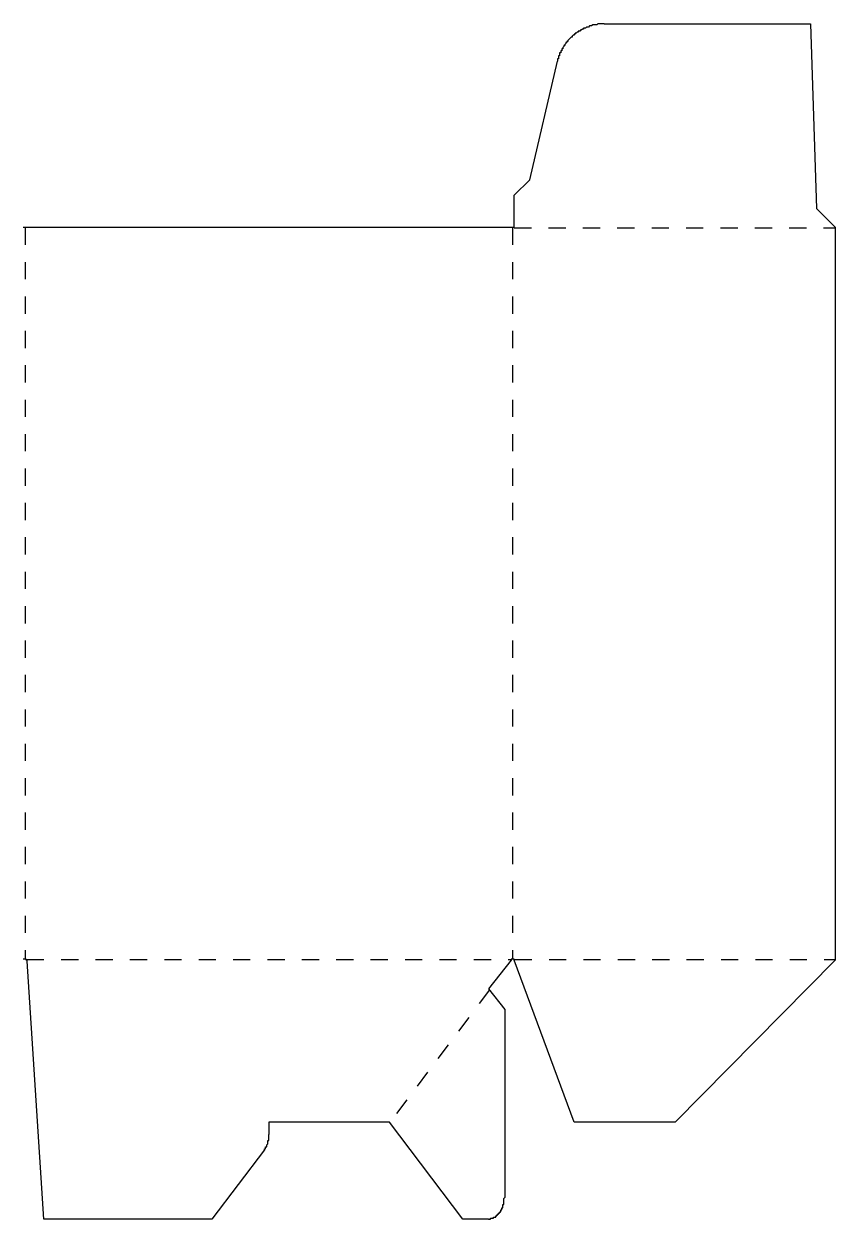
# Model space of a CAD drawing. Extents: x 11 to 1177, y -986 to -13.
# Drawn here: x 611 to 1177, y -986 to -153 of the extents above; entities that cross this region are included whole.
import ezdxf

# ---------------------------------------------------------------- set-up
doc = ezdxf.new("R2010")
doc.units = 0
doc.linetypes.add('DASHED', pattern=[24, 12, -12])
doc.layers.add('CREASE', color=5, linetype='DASHED')
doc.layers.add('CUT', color=1, linetype='CONTINUOUS')

msp = doc.modelspace()

# ---------------------------------------------------------------- linework, layer by layer
at = {"layer": 'CREASE'}
for p, q in [((611.93, -294.8), (611.93, -804.72)), ((952.09, -294.8), (952.09, -804.72)), ((953.21, -294.8), (1176.99, -294.8)), ((613.06, -805.41), (950.96, -805.41)), ((953.58, -805.41), (1176.99, -805.41)), ((936.07, -826.5), (866.49, -918.8))]:
    msp.add_line(p, q, dxfattribs=at)
at = {"layer": 'CUT'}
for p, q in [((997.2, -158.4), (996.48, -159.12)), ((997.92, -158.4), (997.2, -158.4)), ((997.2, -158.4), (997.2, -158.4)), ((998.64, -157.68), (997.92, -157.68)), ((997.92, -157.68), (997.92, -158.4)), ((999.36, -157.68), (998.64, -157.68)), ((1000.08, -156.96), (999.36, -156.96)), ((999.36, -156.96), (999.36, -157.68)), ((1000.8, -156.24), (1000.08, -156.96)), ((1000.08, -156.96), (1000.08, -156.96)), ((1001.52, -156.24), (1000.8, -156.24)), ((1000.8, -156.24), (1000.8, -156.24)), ((1002.24, -155.52), (1001.52, -155.52)), ((1001.52, -155.52), (1001.52, -156.24)), ((1002.96, -155.52), (1002.24, -155.52)), ((1003.68, -154.8), (1002.96, -155.52)), ((1002.96, -155.52), (1002.96, -155.52)), ((1004.4, -154.8), (1003.68, -154.8)), ((1003.68, -154.8), (1003.68, -154.8)), ((1005.12, -154.8), (1004.4, -154.8)), ((1004.4, -154.8), (1004.4, -154.8)), ((1005.84, -154.08), (1005.12, -154.8)), ((1006.56, -154.08), (1005.84, -154.08)), ((1005.84, -154.08), (1005.84, -154.08)), ((1007.28, -154.08), (1006.56, -154.08)), ((1006.56, -154.08), (1006.56, -154.08)), ((1008, -153.36), (1007.28, -154.08)), ((1008.72, -153.36), (1008, -153.36)), ((1008, -153.36), (1008, -153.36)), ((1009.44, -153.36), (1008.72, -153.36)), ((1010.16, -153.36), (1009.44, -153.36)), ((1009.44, -153.36), (1009.44, -153.36)), ((1010.88, -153.36), (1010.16, -153.36)), ((1010.16, -153.36), (1010.16, -153.36)), ((1011.6, -152.64), (1010.88, -153.36)), ((1012.32, -152.64), (1011.6, -152.64)), ((1011.6, -152.64), (1011.6, -152.64)), ((1013.04, -152.64), (1012.32, -152.64)), ((1012.32, -152.64), (1012.32, -152.64)), ((1013.76, -152.64), (1013.04, -152.64)), ((1014.48, -152.64), (1013.76, -152.64)), ((1013.76, -152.64), (1013.76, -152.64)), ((1015.2, -152.64), (1014.48, -152.64)), ((1015.92, -152.64), (1015.2, -152.64)), ((1015.2, -152.64), (1015.2, -152.64)), ((1015.92, -152.64), (1159.92, -152.64)), ((1015.92, -152.64), (1015.92, -152.64)), ((1159.92, -152.64), (1164.24, -281.52)), ((989.28, -166.32), (988.56, -167.04)), ((990, -165.6), (989.28, -165.6)), ((989.28, -165.6), (989.28, -166.32)), ((989.28, -166.32), (989.28, -166.32)), ((990.72, -164.88), (990, -164.88)), ((990, -164.88), (990, -165.6)), ((991.44, -163.44), (990.72, -164.16)), ((990.72, -164.16), (990.72, -164.16)), ((990.72, -164.16), (990.72, -164.88)), ((992.16, -162.72), (991.44, -163.44)), ((991.44, -163.44), (991.44, -163.44)), ((992.88, -162), (992.16, -162.72)), ((992.16, -162.72), (992.16, -162.72)), ((993.6, -162), (992.88, -162)), ((992.88, -162), (992.88, -162)), ((994.32, -160.56), (993.6, -161.28)), ((993.6, -161.28), (993.6, -161.28)), ((993.6, -161.28), (993.6, -162)), ((995.04, -160.56), (994.32, -160.56)), ((994.32, -160.56), (994.32, -160.56)), ((995.76, -159.84), (995.04, -159.84)), ((995.04, -159.84), (995.04, -160.56)), ((996.48, -159.12), (995.76, -159.12)), ((995.76, -159.12), (995.76, -159.84)), ((996.48, -159.12), (996.48, -159.12)), ((984.96, -174.96), (984.24, -174.96)), ((984.24, -174.96), (984.24, -175.68)), ((985.68, -172.8), (984.96, -172.8)), ((984.96, -172.8), (984.96, -173.52)), ((984.96, -173.52), (984.96, -174.24)), ((984.96, -174.24), (984.96, -174.24)), ((984.96, -174.24), (984.96, -174.96)), ((986.4, -171.36), (985.68, -171.36)), ((985.68, -171.36), (985.68, -172.08)), ((985.68, -172.08), (985.68, -172.08)), ((985.68, -172.08), (985.68, -172.8)), ((987.12, -169.92), (986.4, -169.92)), ((986.4, -169.92), (986.4, -170.64)), ((986.4, -170.64), (986.4, -171.36)), ((987.84, -168.48), (987.12, -169.2)), ((987.12, -169.2), (987.12, -169.2)), ((987.12, -169.2), (987.12, -169.92)), ((988.56, -167.76), (987.84, -167.76)), ((987.84, -167.76), (987.84, -168.48)), ((987.84, -168.48), (987.84, -168.48)), ((988.56, -167.04), (988.56, -167.04)), ((988.56, -167.04), (988.56, -167.76)), ((964.08, -261.36), (983.52, -178.56)), ((984.24, -177.12), (983.52, -177.12)), ((983.52, -177.12), (983.52, -177.84)), ((983.52, -177.84), (983.52, -178.56)), ((983.52, -178.56), (983.52, -178.56)), ((984.24, -175.68), (984.24, -176.4)), ((984.24, -176.4), (984.24, -176.4)), ((984.24, -176.4), (984.24, -177.12)), ((953.28, -272.16), (964.08, -261.36)), ((953.28, -294.48), (953.28, -272.16)), ((1164.24, -281.52), (1177.2, -294.48)), ((610.56, -294.48), (953.28, -294.48)), ((1177.2, -294.48), (1177.2, -805.68)), ((611.28, -804.96), (610.56, -804.96)), ((612, -804.96), (611.28, -804.96)), ((611.28, -804.96), (611.28, -804.96)), ((611.28, -804.96), (611.28, -804.96)), ((611.28, -804.96), (611.28, -804.96)), ((611.28, -804.96), (611.28, -804.96)), ((611.28, -804.96), (611.28, -804.96)), ((611.28, -804.96), (611.28, -804.96)), ((611.28, -804.96), (611.28, -804.96)), ((611.28, -804.96), (611.28, -804.96)), ((611.28, -804.96), (611.28, -804.96)), ((611.28, -804.96), (611.28, -804.96)), ((611.28, -804.96), (611.28, -804.96)), ((611.28, -804.96), (611.28, -804.96)), ((611.28, -804.96), (611.28, -804.96)), ((611.28, -804.96), (611.28, -804.96)), ((611.28, -804.96), (611.28, -804.96)), ((611.28, -804.96), (611.28, -804.96)), ((611.28, -804.96), (611.28, -804.96)), ((611.28, -804.96), (611.28, -804.96)), ((611.28, -804.96), (611.28, -804.96)), ((611.28, -804.96), (611.28, -804.96)), ((611.28, -804.96), (611.28, -804.96)), ((611.28, -804.96), (611.28, -804.96)), ((611.28, -804.96), (611.28, -804.96)), ((611.28, -804.96), (611.28, -804.96)), ((611.28, -804.96), (611.28, -804.96)), ((611.28, -804.96), (611.28, -804.96)), ((611.28, -804.96), (611.28, -804.96)), ((611.28, -804.96), (611.28, -804.96)), ((611.28, -804.96), (611.28, -804.96)), ((611.28, -804.96), (611.28, -804.96)), ((611.28, -804.96), (611.28, -804.96)), ((611.28, -804.96), (611.28, -804.96)), ((611.28, -804.96), (611.28, -804.96)), ((611.28, -804.96), (611.28, -804.96)), ((611.28, -804.96), (611.28, -804.96)), ((611.28, -804.96), (611.28, -804.96)), ((611.28, -804.96), (611.28, -804.96)), ((611.28, -804.96), (611.28, -804.96)), ((611.28, -804.96), (611.28, -804.96)), ((611.28, -804.96), (611.28, -804.96)), ((611.28, -804.96), (611.28, -804.96)), ((611.28, -804.96), (611.28, -804.96)), ((611.28, -804.96), (611.28, -804.96)), ((611.28, -804.96), (611.28, -804.96)), ((612.72, -804.96), (612, -804.96)), ((612, -804.96), (612, -804.96)), ((612, -804.96), (612, -804.96)), ((612, -804.96), (612, -804.96)), ((612, -804.96), (612, -804.96)), ((612, -804.96), (612, -804.96)), ((612, -804.96), (612, -804.96)), ((612, -804.96), (612, -804.96)), ((612, -804.96), (612, -804.96)), ((612, -804.96), (612, -804.96)), ((612, -804.96), (612, -804.96)), ((612, -804.96), (612, -804.96)), ((612, -804.96), (612, -804.96)), ((612, -804.96), (612, -804.96)), ((612, -804.96), (612, -804.96)), ((612, -804.96), (612, -804.96)), ((612, -804.96), (612, -804.96)), ((612, -804.96), (612, -804.96)), ((612, -804.96), (612, -804.96)), ((612, -804.96), (612, -804.96)), ((612, -804.96), (612, -804.96)), ((612, -804.96), (612, -804.96)), ((612, -804.96), (612, -804.96)), ((612, -804.96), (612, -804.96)), ((612, -804.96), (612, -804.96)), ((612, -804.96), (612, -804.96)), ((612, -804.96), (612, -804.96)), ((612, -804.96), (612, -804.96)), ((612, -804.96), (612, -804.96)), ((612, -804.96), (612, -804.96)), ((612, -804.96), (612, -804.96)), ((612, -804.96), (612, -804.96)), ((612, -804.96), (612, -804.96)), ((612, -804.96), (612, -804.96)), ((612, -804.96), (612, -804.96)), ((612, -804.96), (612, -804.96)), ((612, -804.96), (612, -804.96)), ((612, -804.96), (612, -804.96)), ((612, -804.96), (612, -804.96)), ((612, -804.96), (612, -804.96)), ((612, -804.96), (612, -804.96)), ((612, -804.96), (612, -804.96)), ((612, -804.96), (612, -804.96)), ((612, -804.96), (612, -804.96)), ((612, -804.96), (612, -804.96)), ((612, -804.96), (612, -804.96)), ((612, -804.96), (612, -804.96)), ((612, -804.96), (612, -804.96)), ((612, -804.96), (612, -804.96)), ((612, -804.96), (612, -804.96)), ((612.72, -805.68), (612.72, -804.96)), ((612.72, -804.96), (612.72, -804.96)), ((612.72, -804.96), (612.72, -804.96)), ((612.72, -804.96), (612.72, -804.96)), ((612.72, -804.96), (612.72, -804.96)), ((612.72, -804.96), (612.72, -804.96)), ((612.72, -804.96), (612.72, -804.96)), ((612.72, -804.96), (612.72, -804.96)), ((612.72, -804.96), (612.72, -804.96)), ((612.72, -804.96), (612.72, -804.96)), ((612.72, -804.96), (612.72, -804.96)), ((612.72, -804.96), (612.72, -804.96)), ((612.72, -804.96), (612.72, -804.96)), ((612.72, -804.96), (612.72, -804.96)), ((612.72, -804.96), (612.72, -804.96)), ((612.72, -804.96), (612.72, -804.96)), ((612.72, -804.96), (612.72, -804.96)), ((612.72, -804.96), (612.72, -804.96)), ((612.72, -804.96), (612.72, -804.96)), ((612.72, -804.96), (612.72, -804.96)), ((612.72, -804.96), (612.72, -804.96)), ((612.72, -804.96), (612.72, -804.96)), ((612.72, -804.96), (612.72, -804.96)), ((612.72, -804.96), (612.72, -804.96)), ((612.72, -804.96), (612.72, -804.96)), ((612.72, -804.96), (612.72, -804.96)), ((612.72, -804.96), (612.72, -804.96)), ((612.72, -804.96), (612.72, -804.96)), ((612.72, -804.96), (612.72, -804.96)), ((612.72, -804.96), (612.72, -804.96)), ((612.72, -804.96), (612.72, -804.96)), ((612.72, -804.96), (612.72, -804.96)), ((612.72, -804.96), (612.72, -804.96)), ((612.72, -804.96), (612.72, -804.96)), ((612.72, -804.96), (612.72, -804.96)), ((612.72, -804.96), (612.72, -804.96)), ((612.72, -804.96), (612.72, -804.96)), ((612.72, -804.96), (612.72, -804.96)), ((612.72, -804.96), (612.72, -804.96)), ((612.72, -804.96), (612.72, -804.96)), ((612.72, -804.96), (612.72, -804.96)), ((612.72, -804.96), (612.72, -804.96)), ((612.72, -804.96), (612.72, -804.96)), ((612.72, -804.96), (612.72, -804.96)), ((612.72, -804.96), (612.72, -804.96)), ((612.72, -804.96), (612.72, -804.96)), ((612.72, -804.96), (612.72, -804.96)), ((612.72, -804.96), (612.72, -804.96)), ((612.72, -804.96), (612.72, -804.96)), ((612.72, -804.96), (612.72, -804.96)), ((612.72, -804.96), (612.72, -804.96)), ((612.72, -804.96), (612.72, -804.96)), ((612.72, -804.96), (612.72, -804.96)), ((612.72, -804.96), (612.72, -804.96)), ((612.72, -804.96), (612.72, -804.96)), ((612.72, -804.96), (612.72, -804.96)), ((612.72, -804.96), (612.72, -804.96)), ((612.72, -804.96), (612.72, -804.96)), ((612.72, -804.96), (612.72, -804.96)), ((612.72, -804.96), (612.72, -804.96)), ((613.44, -805.68), (612.72, -805.68)), ((612.72, -805.68), (612.72, -805.68)), ((612.72, -805.68), (612.72, -805.68)), ((612.72, -805.68), (612.72, -805.68)), ((612.72, -805.68), (612.72, -805.68)), ((612.72, -805.68), (612.72, -805.68)), ((612.72, -805.68), (612.72, -805.68)), ((612.72, -805.68), (612.72, -805.68)), ((612.72, -805.68), (612.72, -805.68)), ((612.72, -805.68), (612.72, -805.68)), ((612.72, -805.68), (612.72, -805.68)), ((613.44, -806.4), (613.44, -805.68)), ((613.44, -805.68), (613.44, -805.68)), ((613.44, -805.68), (613.44, -805.68)), ((613.44, -805.68), (613.44, -805.68)), ((613.44, -805.68), (613.44, -805.68)), ((613.44, -805.68), (613.44, -805.68)), ((613.44, -805.68), (613.44, -805.68)), ((613.44, -805.68), (613.44, -805.68)), ((613.44, -805.68), (613.44, -805.68)), ((613.44, -805.68), (613.44, -805.68)), ((613.44, -805.68), (613.44, -805.68)), ((613.44, -805.68), (613.44, -805.68)), ((613.44, -805.68), (613.44, -805.68)), ((613.44, -805.68), (613.44, -805.68)), ((613.44, -805.68), (613.44, -805.68)), ((613.44, -805.68), (613.44, -805.68)), ((613.44, -805.68), (613.44, -805.68)), ((613.44, -805.68), (613.44, -805.68)), ((613.44, -805.68), (613.44, -805.68)), ((613.44, -805.68), (613.44, -805.68)), ((613.44, -805.68), (613.44, -805.68)), ((613.44, -805.68), (613.44, -805.68)), ((613.44, -805.68), (613.44, -805.68)), ((613.44, -805.68), (613.44, -805.68)), ((613.44, -805.68), (613.44, -805.68)), ((613.44, -805.68), (613.44, -805.68)), ((613.44, -805.68), (613.44, -805.68)), ((613.44, -805.68), (613.44, -805.68)), ((613.44, -805.68), (613.44, -805.68)), ((613.44, -805.68), (613.44, -805.68)), ((613.44, -805.68), (613.44, -805.68)), ((613.44, -805.68), (613.44, -805.68)), ((613.44, -805.68), (613.44, -805.68)), ((613.44, -805.68), (613.44, -805.68)), ((613.44, -805.68), (613.44, -805.68)), ((613.44, -805.68), (613.44, -805.68)), ((613.44, -805.68), (613.44, -805.68)), ((613.44, -805.68), (613.44, -805.68)), ((613.44, -805.68), (613.44, -805.68)), ((613.44, -805.68), (613.44, -805.68)), ((613.44, -805.68), (613.44, -805.68)), ((613.44, -805.68), (613.44, -805.68)), ((613.44, -805.68), (613.44, -805.68)), ((613.44, -805.68), (613.44, -805.68)), ((613.44, -805.68), (613.44, -805.68)), ((613.44, -805.68), (613.44, -805.68)), ((613.44, -805.68), (613.44, -805.68)), ((613.44, -805.68), (613.44, -805.68)), ((613.44, -805.68), (613.44, -805.68)), ((613.44, -805.68), (613.44, -805.68)), ((613.44, -805.68), (613.44, -805.68)), ((613.44, -805.68), (613.44, -805.68)), ((613.44, -805.68), (613.44, -805.68)), ((613.44, -805.68), (613.44, -805.68)), ((624.96, -986.4), (613.44, -806.4)), ((613.44, -806.4), (613.44, -806.4)), ((613.44, -806.4), (613.44, -806.4)), ((613.44, -806.4), (613.44, -806.4)), ((613.44, -806.4), (613.44, -806.4)), ((613.44, -806.4), (613.44, -806.4)), ((613.44, -806.4), (613.44, -806.4)), ((613.44, -806.4), (613.44, -806.4)), ((613.44, -806.4), (613.44, -806.4)), ((613.44, -806.4), (613.44, -806.4)), ((613.44, -806.4), (613.44, -806.4)), ((613.44, -806.4), (613.44, -806.4)), ((613.44, -806.4), (613.44, -806.4)), ((613.44, -806.4), (613.44, -806.4)), ((613.44, -806.4), (613.44, -806.4)), ((613.44, -806.4), (613.44, -806.4)), ((613.44, -806.4), (613.44, -806.4)), ((613.44, -806.4), (613.44, -806.4)), ((613.44, -806.4), (613.44, -806.4)), ((613.44, -806.4), (613.44, -806.4)), ((613.44, -806.4), (613.44, -806.4)), ((613.44, -806.4), (613.44, -806.4)), ((613.44, -806.4), (613.44, -806.4)), ((613.44, -806.4), (613.44, -806.4)), ((613.44, -806.4), (613.44, -806.4)), ((613.44, -806.4), (613.44, -806.4)), ((613.44, -806.4), (613.44, -806.4)), ((613.44, -806.4), (613.44, -806.4)), ((613.44, -806.4), (613.44, -806.4)), ((613.44, -806.4), (613.44, -806.4)), ((613.44, -806.4), (613.44, -806.4)), ((613.44, -806.4), (613.44, -806.4)), ((613.44, -806.4), (613.44, -806.4)), ((613.44, -806.4), (613.44, -806.4)), ((613.44, -806.4), (613.44, -806.4)), ((613.44, -806.4), (613.44, -806.4)), ((613.44, -806.4), (613.44, -806.4)), ((613.44, -806.4), (613.44, -806.4)), ((613.44, -806.4), (613.44, -806.4)), ((613.44, -806.4), (613.44, -806.4)), ((613.44, -806.4), (613.44, -806.4)), ((613.44, -806.4), (613.44, -806.4)), ((951.12, -805.68), (935.28, -825.84)), ((951.84, -804.96), (951.12, -804.96)), ((951.12, -804.96), (951.12, -804.96)), ((951.12, -804.96), (951.12, -804.96)), ((951.12, -804.96), (951.12, -804.96)), ((951.12, -804.96), (951.12, -804.96)), ((951.12, -804.96), (951.12, -804.96)), ((951.12, -804.96), (951.12, -804.96)), ((951.12, -804.96), (951.12, -804.96)), ((951.12, -804.96), (951.12, -804.96)), ((951.12, -804.96), (951.12, -804.96)), ((951.12, -804.96), (951.12, -804.96)), ((951.12, -804.96), (951.12, -804.96)), ((951.12, -804.96), (951.12, -804.96)), ((951.12, -804.96), (951.12, -804.96)), ((951.12, -804.96), (951.12, -804.96)), ((951.12, -804.96), (951.12, -804.96)), ((951.12, -804.96), (951.12, -804.96)), ((951.12, -804.96), (951.12, -804.96)), ((951.12, -804.96), (951.12, -804.96)), ((951.12, -804.96), (951.12, -804.96)), ((951.12, -804.96), (951.12, -804.96)), ((951.12, -804.96), (951.12, -804.96)), ((951.12, -804.96), (951.12, -804.96)), ((951.12, -804.96), (951.12, -804.96)), ((951.12, -804.96), (951.12, -804.96)), ((951.12, -804.96), (951.12, -804.96)), ((951.12, -804.96), (951.12, -804.96)), ((951.12, -804.96), (951.12, -804.96)), ((951.12, -804.96), (951.12, -804.96)), ((951.12, -804.96), (951.12, -804.96)), ((951.12, -804.96), (951.12, -804.96)), ((951.12, -804.96), (951.12, -804.96)), ((951.12, -804.96), (951.12, -804.96)), ((951.12, -804.96), (951.12, -804.96)), ((951.12, -804.96), (951.12, -804.96)), ((951.12, -804.96), (951.12, -804.96)), ((951.12, -804.96), (951.12, -804.96)), ((951.12, -804.96), (951.12, -804.96)), ((951.12, -804.96), (951.12, -804.96)), ((951.12, -804.96), (951.12, -804.96)), ((951.12, -804.96), (951.12, -804.96)), ((951.12, -804.96), (951.12, -804.96)), ((951.12, -804.96), (951.12, -804.96)), ((951.12, -804.96), (951.12, -804.96)), ((951.12, -804.96), (951.12, -804.96)), ((951.12, -804.96), (951.12, -804.96)), ((951.12, -804.96), (951.12, -805.68)), ((951.12, -805.68), (951.12, -805.68)), ((951.12, -805.68), (951.12, -805.68)), ((951.12, -805.68), (951.12, -805.68)), ((951.12, -805.68), (951.12, -805.68)), ((951.12, -805.68), (951.12, -805.68)), ((951.12, -805.68), (951.12, -805.68)), ((952.56, -804.96), (951.84, -804.96)), ((951.84, -804.96), (951.84, -804.96)), ((951.84, -804.96), (951.84, -804.96)), ((951.84, -804.96), (951.84, -804.96)), ((951.84, -804.96), (951.84, -804.96)), ((951.84, -804.96), (951.84, -804.96)), ((951.84, -804.96), (951.84, -804.96)), ((951.84, -804.96), (951.84, -804.96)), ((951.84, -804.96), (951.84, -804.96)), ((951.84, -804.96), (951.84, -804.96)), ((951.84, -804.96), (951.84, -804.96)), ((951.84, -804.96), (951.84, -804.96)), ((951.84, -804.96), (951.84, -804.96)), ((951.84, -804.96), (951.84, -804.96)), ((951.84, -804.96), (951.84, -804.96)), ((951.84, -804.96), (951.84, -804.96)), ((951.84, -804.96), (951.84, -804.96)), ((951.84, -804.96), (951.84, -804.96)), ((951.84, -804.96), (951.84, -804.96)), ((951.84, -804.96), (951.84, -804.96)), ((951.84, -804.96), (951.84, -804.96)), ((951.84, -804.96), (951.84, -804.96)), ((951.84, -804.96), (951.84, -804.96)), ((951.84, -804.96), (951.84, -804.96)), ((951.84, -804.96), (951.84, -804.96)), ((951.84, -804.96), (951.84, -804.96)), ((951.84, -804.96), (951.84, -804.96)), ((951.84, -804.96), (951.84, -804.96)), ((951.84, -804.96), (951.84, -804.96)), ((951.84, -804.96), (951.84, -804.96)), ((951.84, -804.96), (951.84, -804.96)), ((951.84, -804.96), (951.84, -804.96)), ((951.84, -804.96), (951.84, -804.96)), ((951.84, -804.96), (951.84, -804.96)), ((951.84, -804.96), (951.84, -804.96)), ((951.84, -804.96), (951.84, -804.96)), ((951.84, -804.96), (951.84, -804.96)), ((951.84, -804.96), (951.84, -804.96)), ((951.84, -804.96), (951.84, -804.96)), ((951.84, -804.96), (951.84, -804.96)), ((951.84, -804.96), (951.84, -804.96)), ((951.84, -804.96), (951.84, -804.96)), ((951.84, -804.96), (951.84, -804.96)), ((951.84, -804.96), (951.84, -804.96)), ((951.84, -804.96), (951.84, -804.96)), ((951.84, -804.96), (951.84, -804.96)), ((951.84, -804.96), (951.84, -804.96)), ((951.84, -804.96), (951.84, -804.96)), ((951.84, -804.96), (951.84, -804.96)), ((951.84, -804.96), (951.84, -804.96)), ((951.84, -804.96), (951.84, -804.96)), ((951.84, -804.96), (951.84, -804.96)), ((951.84, -804.96), (951.84, -804.96)), ((951.84, -804.96), (951.84, -804.96)), ((953.28, -804.96), (952.56, -804.96)), ((952.56, -804.96), (952.56, -804.96)), ((952.56, -804.96), (952.56, -804.96)), ((952.56, -804.96), (952.56, -804.96)), ((952.56, -804.96), (952.56, -804.96)), ((952.56, -804.96), (952.56, -804.96)), ((952.56, -804.96), (952.56, -804.96)), ((952.56, -804.96), (952.56, -804.96)), ((952.56, -804.96), (952.56, -804.96)), ((952.56, -804.96), (952.56, -804.96)), ((952.56, -804.96), (952.56, -804.96)), ((952.56, -804.96), (952.56, -804.96)), ((952.56, -804.96), (952.56, -804.96)), ((952.56, -804.96), (952.56, -804.96)), ((952.56, -804.96), (952.56, -804.96)), ((952.56, -804.96), (952.56, -804.96)), ((952.56, -804.96), (952.56, -804.96)), ((952.56, -804.96), (952.56, -804.96)), ((952.56, -804.96), (952.56, -804.96)), ((952.56, -804.96), (952.56, -804.96)), ((952.56, -804.96), (952.56, -804.96)), ((952.56, -804.96), (952.56, -804.96)), ((952.56, -804.96), (952.56, -804.96)), ((952.56, -804.96), (952.56, -804.96)), ((952.56, -804.96), (952.56, -804.96)), ((952.56, -804.96), (952.56, -804.96)), ((952.56, -804.96), (952.56, -804.96)), ((952.56, -804.96), (952.56, -804.96)), ((952.56, -804.96), (952.56, -804.96)), ((952.56, -804.96), (952.56, -804.96)), ((952.56, -804.96), (952.56, -804.96)), ((952.56, -804.96), (952.56, -804.96)), ((952.56, -804.96), (952.56, -804.96)), ((952.56, -804.96), (952.56, -804.96)), ((952.56, -804.96), (952.56, -804.96)), ((952.56, -804.96), (952.56, -804.96)), ((952.56, -804.96), (952.56, -804.96)), ((952.56, -804.96), (952.56, -804.96)), ((952.56, -804.96), (952.56, -804.96)), ((952.56, -804.96), (952.56, -804.96)), ((952.56, -804.96), (952.56, -804.96)), ((952.56, -804.96), (952.56, -804.96)), ((952.56, -804.96), (952.56, -804.96)), ((953.28, -805.68), (953.28, -804.96)), ((953.28, -804.96), (953.28, -804.96)), ((953.28, -804.96), (953.28, -804.96)), ((953.28, -804.96), (953.28, -804.96)), ((953.28, -804.96), (953.28, -804.96)), ((953.28, -804.96), (953.28, -804.96)), ((953.28, -804.96), (953.28, -804.96)), ((953.28, -804.96), (953.28, -804.96)), ((953.28, -804.96), (953.28, -804.96)), ((953.28, -804.96), (953.28, -804.96)), ((953.28, -804.96), (953.28, -804.96)), ((953.28, -804.96), (953.28, -804.96)), ((953.28, -804.96), (953.28, -804.96)), ((953.28, -804.96), (953.28, -804.96)), ((953.28, -804.96), (953.28, -804.96)), ((953.28, -804.96), (953.28, -804.96)), ((953.28, -804.96), (953.28, -804.96)), ((953.28, -804.96), (953.28, -804.96)), ((953.28, -804.96), (953.28, -804.96)), ((953.28, -804.96), (953.28, -804.96)), ((953.28, -804.96), (953.28, -804.96)), ((953.28, -804.96), (953.28, -804.96)), ((953.28, -804.96), (953.28, -804.96)), ((953.28, -804.96), (953.28, -804.96)), ((953.28, -804.96), (953.28, -804.96)), ((953.28, -804.96), (953.28, -804.96)), ((953.28, -804.96), (953.28, -804.96)), ((953.28, -804.96), (953.28, -804.96)), ((953.28, -804.96), (953.28, -804.96)), ((953.28, -804.96), (953.28, -804.96)), ((953.28, -804.96), (953.28, -804.96)), ((953.28, -804.96), (953.28, -804.96)), ((953.28, -804.96), (953.28, -804.96)), ((953.28, -804.96), (953.28, -804.96)), ((953.28, -804.96), (953.28, -804.96)), ((953.28, -804.96), (953.28, -804.96)), ((953.28, -804.96), (953.28, -804.96)), ((953.28, -804.96), (953.28, -804.96)), ((953.28, -804.96), (953.28, -804.96)), ((953.28, -804.96), (953.28, -804.96)), ((953.28, -804.96), (953.28, -804.96)), ((953.28, -804.96), (953.28, -804.96)), ((953.28, -804.96), (953.28, -804.96)), ((953.28, -804.96), (953.28, -804.96)), ((995.04, -918.72), (953.28, -805.68)), ((953.28, -805.68), (953.28, -805.68)), ((953.28, -805.68), (953.28, -805.68)), ((953.28, -805.68), (953.28, -805.68)), ((953.28, -805.68), (953.28, -805.68)), ((953.28, -805.68), (953.28, -805.68)), ((953.28, -805.68), (953.28, -805.68)), ((1177.2, -805.68), (1065.6, -918.72)), ((935.28, -825.84), (946.8, -840.24)), ((946.8, -840.24), (946.8, -971.28)), ((866.16, -918.72), (781.92, -918.72)), ((781.92, -918.72), (781.92, -927.36)), ((917.28, -986.4), (866.16, -918.72)), ((1065.6, -918.72), (995.04, -918.72)), ((781.2, -932.4), (781.2, -931.68)), ((781.2, -931.68), (781.2, -931.68)), ((781.2, -931.68), (781.2, -931.68)), ((781.2, -931.68), (781.92, -931.68)), ((781.2, -933.12), (781.2, -932.4)), ((781.2, -932.4), (781.2, -932.4)), ((781.2, -932.4), (781.2, -932.4)), ((781.2, -932.4), (781.2, -932.4)), ((781.2, -932.4), (781.2, -932.4)), ((781.2, -932.4), (781.2, -932.4)), ((781.2, -932.4), (781.2, -932.4)), ((781.2, -933.84), (781.2, -933.12)), ((781.2, -933.12), (781.2, -933.12)), ((781.2, -933.12), (781.2, -933.12)), ((781.2, -933.12), (781.2, -933.12)), ((781.2, -933.12), (781.2, -933.12)), ((781.2, -933.12), (781.2, -933.12)), ((781.92, -928.08), (781.92, -927.36)), ((781.92, -927.36), (781.92, -927.36)), ((781.92, -928.8), (781.92, -928.08)), ((781.92, -928.08), (781.92, -928.08)), ((781.92, -928.08), (781.92, -928.08)), ((781.92, -928.08), (781.92, -928.08)), ((781.92, -928.08), (781.92, -928.08)), ((781.92, -928.08), (781.92, -928.08)), ((781.92, -929.52), (781.92, -928.8)), ((781.92, -928.8), (781.92, -928.8)), ((781.92, -928.8), (781.92, -928.8)), ((781.92, -928.8), (781.92, -928.8)), ((781.92, -928.8), (781.92, -928.8)), ((781.92, -928.8), (781.92, -928.8)), ((781.92, -930.24), (781.92, -929.52)), ((781.92, -929.52), (781.92, -929.52)), ((781.92, -929.52), (781.92, -929.52)), ((781.92, -929.52), (781.92, -929.52)), ((781.92, -929.52), (781.92, -929.52)), ((781.92, -929.52), (781.92, -929.52)), ((781.92, -930.96), (781.92, -930.24)), ((781.92, -930.24), (781.92, -930.24)), ((781.92, -930.24), (781.92, -930.24)), ((781.92, -930.24), (781.92, -930.24)), ((781.92, -930.24), (781.92, -930.24)), ((781.92, -930.24), (781.92, -930.24)), ((781.92, -931.68), (781.92, -930.96)), ((781.92, -930.96), (781.92, -930.96)), ((781.92, -930.96), (781.92, -930.96)), ((781.92, -930.96), (781.92, -930.96)), ((781.92, -930.96), (781.92, -930.96)), ((781.92, -930.96), (781.92, -930.96)), ((781.92, -930.96), (781.92, -930.96)), ((781.92, -931.68), (781.92, -931.68)), ((781.92, -931.68), (781.92, -931.68)), ((779.04, -938.16), (742.32, -986.4)), ((779.04, -938.16), (779.04, -937.44)), ((779.04, -937.44), (779.04, -937.44)), ((779.04, -937.44), (779.04, -937.44)), ((779.04, -937.44), (779.04, -937.44)), ((779.04, -937.44), (779.04, -937.44)), ((779.04, -937.44), (779.04, -937.44)), ((779.04, -937.44), (779.04, -937.44)), ((779.04, -937.44), (779.76, -937.44)), ((779.04, -938.16), (779.04, -938.16)), ((779.04, -938.16), (779.04, -938.16)), ((779.04, -938.16), (779.04, -938.16)), ((779.04, -938.16), (779.04, -938.16)), ((779.76, -936.72), (779.76, -936)), ((779.76, -936), (779.76, -936)), ((779.76, -936), (779.76, -936)), ((779.76, -936), (779.76, -936)), ((779.76, -936), (779.76, -936)), ((779.76, -936), (780.48, -936)), ((779.76, -937.44), (779.76, -936.72)), ((779.76, -936.72), (779.76, -936.72)), ((779.76, -936.72), (779.76, -936.72)), ((779.76, -936.72), (779.76, -936.72)), ((779.76, -936.72), (779.76, -936.72)), ((779.76, -936.72), (779.76, -936.72)), ((779.76, -936.72), (779.76, -936.72)), ((779.76, -936.72), (779.76, -936.72)), ((780.48, -934.56), (781.2, -933.84)), ((780.48, -935.28), (780.48, -934.56)), ((780.48, -934.56), (780.48, -934.56)), ((780.48, -934.56), (780.48, -934.56)), ((780.48, -934.56), (780.48, -934.56)), ((780.48, -934.56), (780.48, -934.56)), ((780.48, -934.56), (780.48, -934.56)), ((780.48, -934.56), (780.48, -934.56)), ((780.48, -936), (780.48, -935.28)), ((780.48, -935.28), (780.48, -935.28)), ((780.48, -935.28), (780.48, -935.28)), ((780.48, -935.28), (780.48, -935.28)), ((780.48, -935.28), (780.48, -935.28)), ((780.48, -935.28), (780.48, -935.28)), ((780.48, -935.28), (780.48, -935.28)), ((780.48, -936), (780.48, -936)), ((781.2, -933.84), (781.2, -933.84)), ((781.2, -933.84), (781.2, -933.84)), ((781.2, -933.84), (781.2, -933.84)), ((781.2, -933.84), (781.2, -933.84)), ((781.2, -933.84), (781.2, -933.84)), ((781.2, -933.84), (781.2, -933.84)), ((946.08, -972), (946.8, -971.28)), ((946.08, -972.72), (946.08, -972)), ((946.08, -972), (946.08, -972)), ((946.08, -972), (946.08, -972)), ((946.08, -973.44), (946.08, -972.72)), ((946.08, -972.72), (946.08, -972.72)), ((946.08, -972.72), (946.08, -972.72)), ((946.08, -972.72), (946.08, -972.72)), ((946.08, -974.16), (946.08, -973.44)), ((946.08, -973.44), (946.08, -973.44)), ((946.08, -973.44), (946.08, -973.44)), ((946.08, -974.88), (946.08, -974.16)), ((946.08, -974.16), (946.08, -974.16)), ((946.08, -974.16), (946.08, -974.16)), ((946.08, -975.6), (946.08, -974.88)), ((946.08, -974.88), (946.08, -974.88)), ((946.08, -974.88), (946.08, -974.88)), ((946.8, -971.28), (946.8, -971.28)), ((941.04, -984.24), (941.04, -983.52)), ((941.04, -983.52), (941.04, -983.52)), ((941.04, -983.52), (941.76, -983.52)), ((941.76, -983.52), (941.76, -982.8)), ((941.76, -982.8), (941.76, -982.8)), ((941.76, -982.8), (942.48, -982.8)), ((941.76, -983.52), (941.76, -983.52)), ((941.76, -983.52), (941.76, -983.52)), ((942.48, -982.8), (942.48, -982.08)), ((942.48, -982.08), (942.48, -982.08)), ((942.48, -982.08), (943.2, -982.08)), ((942.48, -982.8), (942.48, -982.8)), ((942.48, -982.8), (942.48, -982.8)), ((943.2, -982.08), (943.2, -981.36)), ((943.2, -981.36), (943.2, -981.36)), ((943.2, -981.36), (943.2, -981.36)), ((943.2, -981.36), (943.92, -981.36)), ((943.2, -982.08), (943.2, -982.08)), ((943.2, -982.08), (943.2, -982.08)), ((943.92, -980.64), (943.92, -979.92)), ((943.92, -979.92), (944.64, -979.92)), ((943.92, -981.36), (943.92, -980.64)), ((943.92, -980.64), (943.92, -980.64)), ((943.92, -980.64), (943.92, -980.64)), ((943.92, -980.64), (943.92, -980.64)), ((944.64, -979.2), (944.64, -978.48)), ((944.64, -978.48), (944.64, -978.48)), ((944.64, -978.48), (945.36, -978.48)), ((944.64, -979.92), (944.64, -979.2)), ((944.64, -979.2), (944.64, -979.2)), ((944.64, -979.2), (944.64, -979.2)), ((944.64, -979.92), (944.64, -979.92)), ((944.64, -979.92), (944.64, -979.92)), ((945.36, -977.04), (945.36, -976.32)), ((945.36, -976.32), (946.08, -976.32)), ((945.36, -977.76), (945.36, -977.04)), ((945.36, -977.04), (945.36, -977.04)), ((945.36, -977.04), (945.36, -977.04)), ((945.36, -977.04), (945.36, -977.04)), ((945.36, -978.48), (945.36, -977.76)), ((945.36, -977.76), (945.36, -977.76)), ((945.36, -977.76), (945.36, -977.76)), ((945.36, -978.48), (945.36, -978.48)), ((946.08, -976.32), (946.08, -975.6)), ((946.08, -975.6), (946.08, -975.6)), ((946.08, -975.6), (946.08, -975.6)), ((946.08, -976.32), (946.08, -976.32)), ((742.32, -986.4), (624.96, -986.4)), ((935.28, -986.4), (917.28, -986.4)), ((935.28, -986.4), (935.28, -986.4)), ((935.28, -986.4), (935.28, -986.4)), ((935.28, -986.4), (936, -986.4)), ((936, -986.4), (936, -986.4)), ((936, -986.4), (936, -986.4)), ((936, -986.4), (936, -986.4)), ((936, -986.4), (936.72, -986.4)), ((936.72, -986.4), (936.72, -985.68)), ((936.72, -985.68), (936.72, -985.68)), ((936.72, -985.68), (936.72, -985.68)), ((936.72, -985.68), (937.44, -985.68)), ((937.44, -985.68), (937.44, -985.68)), ((937.44, -985.68), (937.44, -985.68)), ((937.44, -985.68), (937.44, -985.68)), ((937.44, -985.68), (937.44, -985.68)), ((937.44, -985.68), (938.16, -985.68)), ((938.16, -985.68), (938.16, -985.68)), ((938.16, -985.68), (938.16, -985.68)), ((938.16, -985.68), (938.16, -985.68)), ((938.16, -985.68), (938.88, -985.68)), ((938.88, -985.68), (938.88, -984.96)), ((938.88, -984.96), (938.88, -984.96)), ((938.88, -984.96), (939.6, -984.96)), ((938.88, -985.68), (938.88, -985.68)), ((939.6, -984.96), (939.6, -984.96)), ((939.6, -984.96), (939.6, -984.96)), ((939.6, -984.96), (939.6, -984.96)), ((939.6, -984.96), (940.32, -984.96)), ((940.32, -984.96), (940.32, -984.24)), ((940.32, -984.24), (940.32, -984.24)), ((940.32, -984.24), (940.32, -984.24)), ((940.32, -984.24), (941.04, -984.24)), ((940.32, -984.96), (940.32, -984.96)), ((941.04, -984.24), (941.04, -984.24)), ((941.04, -984.24), (941.04, -984.24))]:
    msp.add_line(p, q, dxfattribs=at)

doc.saveas('drawing.dxf')
